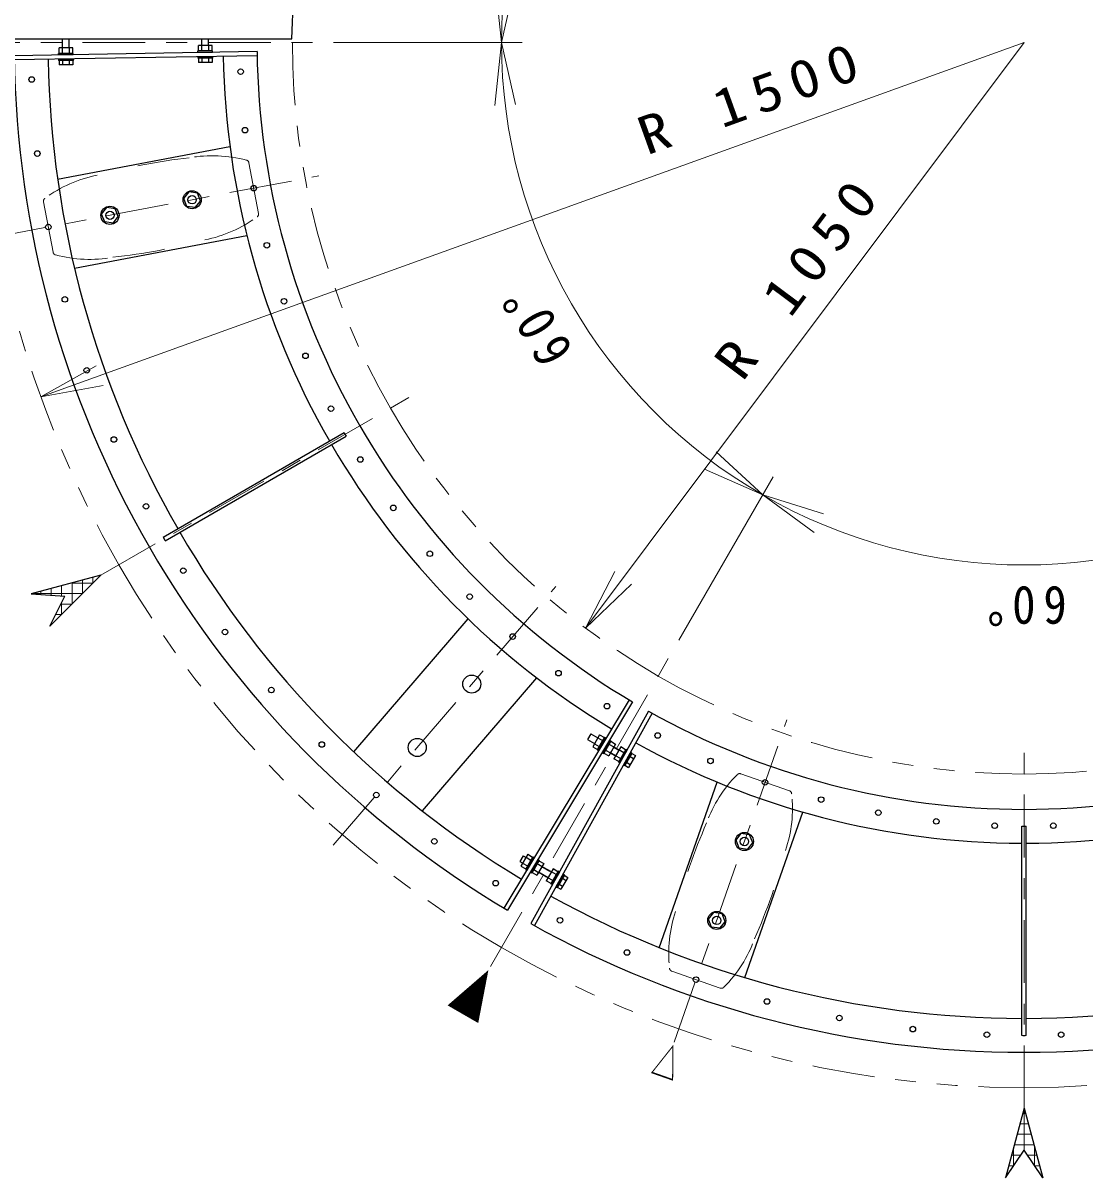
# Model space of a CAD drawing. Units: millimetres on the paper, scale 1:20. Extents: x -365 to 0, y -26 to 257.
# Drawn here: x -315.1 to -264.3, y 111.8 to 167 of the extents above; entities that cross this region are included whole.
import ezdxf
from ezdxf.enums import TextEntityAlignment as Align

# ---------------------------------------------------------------- set-up
doc = ezdxf.new("R2010")
doc.units = ezdxf.units.MM
for name, pattern in [('USER1', [4.5, 2.5, -2]), ('USER2', [6, 3, -1, 1, -1]), ('USER3', [8, 3, -1, 1, -1, 1, -1])]:
    doc.linetypes.add(name, pattern=pattern)
doc.layers.add('LY_1', color=7, linetype='Continuous', lineweight=25)
doc.styles.add('ＭＳ ゴシック', font='')
doc.styles.get('ＭＳ ゴシック').set_extended_font_data('MS Gothic')

# ---------------------------------------------------------------- blocks, each defined once
blk = doc.blocks.new('open_arrow')
at = {"color": 0, "linetype": 'Continuous', "lineweight": -2}
blk.add_lwpolyline([(7.5, 1.25), (0, 0), (7.5, -1.25)], dxfattribs=at)

msp = doc.modelspace()

# ---------------------------------------------------------------- linework, layer by layer
at = {"layer": 'LY_1'}
for p, q in [((-302.209, 166.293), (-302.124, 168.569)), ((-317.22, 166.293), (-302.209, 166.293)), ((-313.179, 165.862), (-313.179, 166.292)), ((-312.862, 165.862), (-312.862, 166.292)), ((-306.514, 165.978), (-306.514, 166.294)), ((-306.196, 165.978), (-306.196, 166.294)), ((-312.694, 165.862), (-313.347, 165.862)), ((-313.347, 165.595), (-313.347, 165.862)), ((-313.184, 165.595), (-313.184, 165.862)), ((-312.857, 165.595), (-312.857, 165.862)), ((-312.694, 165.595), (-312.694, 165.862)), ((-306.682, 165.711), (-306.682, 165.978)), ((-306.028, 165.978), (-306.682, 165.978)), ((-306.518, 165.711), (-306.518, 165.978)), ((-306.192, 165.711), (-306.192, 165.978)), ((-306.028, 165.711), (-306.028, 165.978)), ((-303.879, 165.683), (-315.497, 165.481)), ((-303.876, 165.483), (-315.494, 165.281)), ((-312.674, 165.318), (-313.374, 165.318)), ((-313.374, 165.318), (-313.374, 165.251)), ((-312.674, 165.251), (-313.374, 165.251)), ((-312.671, 165.595), (-313.371, 165.595)), ((-313.371, 165.529), (-313.371, 165.595)), ((-312.671, 165.529), (-313.371, 165.529)), ((-313.351, 165.251), (-313.351, 165.051)), ((-313.187, 165.251), (-313.187, 165.051)), ((-312.861, 165.251), (-312.861, 165.051)), ((-312.697, 165.251), (-312.697, 165.051)), ((-312.674, 165.318), (-312.674, 165.251)), ((-312.671, 165.529), (-312.671, 165.595)), ((-306.708, 165.434), (-306.708, 165.367)), ((-306.008, 165.434), (-306.708, 165.434)), ((-306.008, 165.367), (-306.708, 165.367)), ((-306.705, 165.645), (-306.705, 165.711)), ((-306.005, 165.711), (-306.705, 165.711)), ((-306.005, 165.645), (-306.705, 165.645)), ((-306.685, 165.367), (-306.685, 165.167)), ((-306.522, 165.367), (-306.522, 165.167)), ((-306.195, 165.367), (-306.195, 165.167)), ((-306.032, 165.367), (-306.032, 165.167)), ((-306.008, 165.434), (-306.008, 165.367)), ((-306.005, 165.645), (-306.005, 165.711)), ((-312.697, 165.051), (-313.351, 165.051)), ((-306.032, 165.167), (-306.685, 165.167)), ((-313.42, 159.58), (-305.176, 161.14)), ((-307.385, 158.653), (-307.133, 158.969)), ((-307.237, 158.277), (-307.385, 158.653)), ((-306.733, 158.909), (-307.133, 158.969)), ((-306.585, 158.533), (-306.733, 158.909)), ((-311.315, 157.909), (-311.063, 158.225)), ((-310.663, 158.165), (-311.063, 158.225)), ((-310.516, 157.789), (-310.663, 158.165)), ((-306.837, 158.217), (-307.237, 158.277)), ((-306.837, 158.217), (-306.585, 158.533)), ((-311.167, 157.533), (-311.315, 157.909)), ((-310.768, 157.473), (-311.167, 157.533)), ((-310.768, 157.473), (-310.516, 157.789)), ((-312.615, 155.323), (-304.37, 156.883)), ((-308.377, 142.459), (-299.717, 147.459)), ((-308.277, 142.286), (-299.617, 147.286)), ((-311.346, 140.63), (-314.679, 139.736)), ((-311.346, 140.63), (-313.786, 138.19)), ((-314.679, 139.736), (-313.078, 139.63)), ((-313.786, 138.19), (-313.078, 139.63)), ((-299.256, 132.184), (-293.783, 138.544)), ((-295.971, 129.358), (-290.498, 135.718)), ((-286.087, 134.673), (-292.071, 124.712)), ((-285.915, 134.57), (-291.9, 124.609)), ((-285.154, 134.131), (-290.788, 123.968)), ((-284.98, 134.033), (-290.614, 123.87)), ((-287.918, 133.046), (-288.076, 132.771)), ((-288.076, 132.771), (-287.739, 132.576)), ((-287.918, 133.046), (-287.58, 132.851)), ((-287.496, 132.997), (-287.823, 132.431)), ((-287.254, 132.884), (-287.604, 132.277)), ((-287.578, 132.855), (-287.347, 132.722)), ((-287.196, 132.85), (-287.546, 132.244)), ((-287.496, 132.997), (-287.265, 132.863)), ((-287.009, 132.746), (-287.359, 132.14)), ((-286.952, 132.713), (-287.302, 132.107)), ((-287.254, 132.884), (-287.196, 132.85)), ((-287.009, 132.746), (-286.952, 132.713)), ((-286.963, 132.693), (-286.732, 132.559)), ((-287.823, 132.431), (-287.592, 132.298)), ((-287.741, 132.572), (-287.51, 132.439)), ((-287.604, 132.277), (-287.546, 132.244)), ((-287.359, 132.14), (-287.302, 132.107)), ((-287.29, 132.127), (-287.059, 131.993)), ((-287.208, 132.268), (-286.977, 132.135)), ((-286.732, 132.559), (-287.059, 131.993)), ((-287.045, 132.551), (-286.814, 132.418)), ((-286.727, 131.996), (-287.001, 132.154)), ((-286.975, 132.139), (-286.701, 131.981)), ((-286.569, 132.271), (-286.842, 132.429)), ((-286.816, 132.414), (-286.543, 132.256)), ((-286.485, 132.416), (-286.811, 131.85)), ((-286.242, 132.303), (-286.592, 131.697)), ((-286.335, 132.142), (-286.566, 132.275)), ((-286.184, 132.27), (-286.534, 131.664)), ((-286.254, 132.283), (-286.485, 132.416)), ((-286.003, 132.162), (-286.353, 131.556)), ((-285.946, 132.128), (-286.296, 131.522)), ((-286.184, 132.27), (-286.242, 132.303)), ((-286.003, 132.162), (-285.946, 132.128)), ((-285.957, 132.108), (-285.784, 132.008)), ((-286.58, 131.717), (-286.811, 131.85)), ((-286.499, 131.859), (-286.73, 131.992)), ((-286.534, 131.664), (-286.592, 131.697)), ((-286.353, 131.556), (-286.296, 131.522)), ((-286.284, 131.542), (-286.111, 131.442)), ((-286.202, 131.684), (-286.029, 131.584)), ((-285.784, 132.008), (-286.111, 131.442)), ((-286.039, 131.967), (-285.866, 131.867)), ((-284.64, 122.816), (-281.869, 130.736)), ((-280.55, 121.385), (-277.779, 129.305)), ((-280.967, 127.955), (-280.715, 128.271)), ((-280.316, 128.211), (-280.715, 128.272)), ((-280.168, 127.835), (-280.315, 128.211)), ((-267.291, 118.623), (-267.291, 128.623)), ((-267.091, 118.623), (-267.091, 128.623)), ((-280.819, 127.579), (-280.967, 127.956)), ((-280.42, 127.519), (-280.168, 127.835)), ((-291.15, 127.215), (-291.309, 126.94)), ((-290.93, 127.282), (-291.256, 126.716)), ((-291.15, 127.215), (-291.014, 127.137)), ((-290.687, 127.169), (-291.037, 126.563)), ((-291.011, 127.141), (-290.78, 127.007)), ((-290.629, 127.136), (-290.979, 126.529)), ((-290.93, 127.282), (-290.699, 127.149)), ((-290.687, 127.169), (-290.629, 127.136)), ((-280.42, 127.519), (-280.819, 127.579)), ((-291.309, 126.94), (-291.172, 126.862)), ((-291.256, 126.716), (-291.025, 126.583)), ((-291.175, 126.858), (-290.944, 126.724)), ((-291.037, 126.563), (-290.979, 126.529)), ((-290.443, 127.032), (-290.793, 126.425)), ((-290.385, 126.998), (-290.735, 126.392)), ((-290.642, 126.554), (-290.411, 126.42)), ((-290.166, 126.845), (-290.492, 126.279)), ((-290.478, 126.837), (-290.247, 126.703)), ((-290.443, 127.032), (-290.385, 126.998)), ((-290.397, 126.978), (-290.166, 126.845)), ((-290.25, 126.699), (-289.877, 126.484)), ((-289.801, 126.44), (-290.173, 126.655)), ((-289.717, 126.586), (-290.044, 126.02)), ((-289.486, 126.452), (-289.717, 126.586)), ((-290.793, 126.425), (-290.735, 126.392)), ((-290.723, 126.412), (-290.492, 126.279)), ((-290.408, 126.424), (-290.036, 126.21)), ((-289.96, 126.165), (-290.332, 126.38)), ((-289.813, 125.886), (-290.044, 126.02)), ((-289.731, 126.028), (-289.962, 126.161)), ((-289.474, 126.472), (-289.824, 125.866)), ((-289.568, 126.311), (-289.799, 126.444)), ((-289.417, 126.439), (-289.767, 125.833)), ((-289.236, 126.331), (-289.586, 125.725)), ((-289.178, 126.298), (-289.528, 125.691)), ((-289.417, 126.439), (-289.474, 126.472)), ((-289.016, 126.177), (-289.343, 125.612)), ((-289.271, 126.136), (-289.098, 126.036)), ((-289.236, 126.331), (-289.178, 126.298)), ((-289.19, 126.277), (-289.016, 126.177)), ((-289.767, 125.833), (-289.824, 125.866)), ((-289.586, 125.725), (-289.528, 125.691)), ((-289.516, 125.712), (-289.343, 125.612)), ((-289.435, 125.853), (-289.261, 125.753)), ((-282.288, 124.18), (-282.036, 124.496)), ((-281.637, 124.436), (-282.036, 124.496)), ((-281.489, 124.06), (-281.637, 124.436)), ((-282.141, 123.804), (-282.288, 124.18)), ((-281.741, 123.744), (-282.141, 123.804)), ((-281.741, 123.743), (-281.489, 124.059)), ((-267.191, 115.137), (-268.084, 111.803)), ((-267.191, 115.137), (-266.298, 111.803)), ((-268.084, 111.803), (-267.191, 113.137)), ((-266.298, 111.803), (-267.191, 113.137))]:
    msp.add_line(p, q, dxfattribs=at)
at = {"layer": 'LY_1', "linetype": 'USER2', "lineweight": 13}
for p, q in [((-318.227, 166.121), (-301.215, 166.121)), ((-316.974, 156.703), (-300.926, 159.739)), ((-311.346, 140.63), (-296.097, 149.434)), ((-300.24, 127.719), (-289.586, 140.099)), ((-292.708, 121.923), (-284.202, 136.656)), ((-283.925, 118.299), (-278.531, 133.716)), ((-267.191, 115.137), (-267.191, 132.746))]:
    msp.add_line(p, q, dxfattribs=at)
at = {"layer": 'LY_1', "lineweight": 13}
for p, q in [((-267.191, 166.123), (-314.228, 149.167)), ((-300.215, 166.119), (-291.191, 166.119)), ((-267.191, 166.123), (-288.163, 138.102)), ((-283.701, 137.521), (-279.189, 145.336)), ((-312.229, 139.747), (-312.229, 140.393)), ((-311.729, 140.247), (-311.729, 140.527)), ((-314.229, 139.706), (-314.229, 139.857)), ((-313.729, 139.673), (-313.729, 139.991)), ((-313.229, 139.64), (-313.229, 140.125)), ((-312.743, 140.255), (-311.72, 140.255)), ((-312.729, 139.247), (-312.729, 140.259)), ((-314.609, 139.755), (-312.22, 139.755)), ((-313.262, 139.255), (-312.72, 139.255)), ((-313.229, 138.747), (-313.229, 139.323)), ((-313.508, 138.755), (-313.22, 138.755)), ((-313.754, 138.255), (-313.72, 138.255)), ((-313.729, 138.247), (-313.729, 138.306)), ((-267.191, 113.137), (-267.191, 115.137)), ((-267.392, 114.388), (-266.991, 114.388)), ((-267.258, 114.888), (-267.125, 114.888)), ((-267.526, 113.888), (-266.857, 113.888)), ((-267.691, 112.39), (-267.691, 113.271)), ((-267.66, 113.388), (-266.723, 113.388)), ((-266.691, 112.39), (-266.691, 113.271)), ((-267.794, 112.888), (-267.358, 112.888)), ((-267.025, 112.888), (-266.589, 112.888)), ((-267.928, 112.388), (-267.693, 112.388)), ((-266.69, 112.388), (-266.455, 112.388)), ((-268.062, 111.888), (-268.027, 111.888)), ((-266.355, 111.888), (-266.321, 111.888))]:
    msp.add_line(p, q, dxfattribs=at)
at = {"layer": 'LY_1', "linetype": 'USER1', "lineweight": 13}
for p, q in [((-304.266, 160.359), (-303.809, 157.943)), ((-314.092, 158.5), (-313.634, 156.084)), ((-280.737, 131.133), (-278.416, 130.321)), ((-284.04, 121.694), (-281.719, 120.882))]:
    msp.add_line(p, q, dxfattribs=at)
at = {"layer": 'LY_1'}
for centre, radius in [((-304.665, 164.72), 0.133), ((-314.658, 164.347), 0.133), ((-304.455, 161.924), 0.133), ((-314.392, 160.804), 0.133), ((-304.037, 159.151), 0.133), ((-306.985, 158.593), 0.433), ((-306.985, 158.593), 0.2), ((-310.915, 157.849), 0.433), ((-310.915, 157.849), 0.2), ((-313.863, 157.292), 0.133), ((-303.413, 156.417), 0.133), ((-313.073, 153.829), 0.133), ((-302.587, 153.737), 0.133), ((-301.562, 151.127), 0.133), ((-312.026, 150.434), 0.133), ((-300.345, 148.6), 0.133), ((-310.728, 147.128), 0.133), ((-298.943, 146.171), 0.133), ((-309.187, 143.927), 0.133), ((-297.364, 143.854), 0.133), ((-295.615, 141.662), 0.133), ((-307.411, 140.851), 0.133), ((-293.708, 139.606), 0.133), ((-305.41, 137.916), 0.133), ((-291.652, 137.699), 0.133), ((-289.459, 135.95), 0.133), ((-293.609, 135.425), 0.433), ((-303.195, 135.139), 0.133), ((-287.142, 134.37), 0.133), ((-300.779, 132.535), 0.133), ((-296.218, 132.393), 0.433), ((-284.714, 132.968), 0.133), ((-282.187, 131.751), 0.133), ((-279.577, 130.727), 0.133), ((-298.175, 130.119), 0.133), ((-276.897, 129.9), 0.133), ((-274.163, 129.276), 0.133), ((-271.39, 128.858), 0.133), ((-268.593, 128.649), 0.133), ((-265.789, 128.649), 0.133), ((-280.567, 127.895), 0.433), ((-295.398, 127.904), 0.133), ((-280.567, 127.895), 0.2), ((-292.463, 125.903), 0.133), ((-281.889, 124.12), 0.433), ((-281.889, 124.12), 0.2), ((-289.386, 124.127), 0.133), ((-286.186, 122.586), 0.133), ((-282.879, 121.288), 0.133), ((-279.485, 120.241), 0.133), ((-276.022, 119.451), 0.133), ((-272.509, 118.921), 0.133), ((-268.967, 118.656), 0.133), ((-265.415, 118.656), 0.133)]:
    msp.add_circle(centre, radius, dxfattribs=at)
at = {"layer": 'LY_1', "lineweight": 13}
for centre, start, end in [((-267.193, 166.122), 120, 179.9999), ((-267.192, 166.121), 180, 239.9999), ((-267.19, 166.121), 240.0008, 299.9999)]:
    msp.add_arc(centre, 24.998, start, end, dxfattribs=at)
at = {"layer": 'LY_1', "linetype": 'USER3', "lineweight": 13}
for radius, start, end in [(50, 180, 210), (35, 180, 210), (35, 210, 240), (50, 210, 240), (35, 240, 270), (35, 270, 300), (50, 240, 270), (50, 270, 300)]:
    msp.add_arc((-267.191, 166.123), radius, start, end, dxfattribs=at)
at = {"layer": 'LY_1'}
for radius, start, end in [(48.31, 180.761, 210), (46.69, 180.9982, 209.8773), (38.31, 180.9982, 209.8504), (36.69, 180.6859, 210), (36.69, 210, 239.3141), (37.5, 209.8472, 210.1496), (38.31, 210.1496, 239.0017), (46.69, 210.1227, 239.0017), (47.5, 209.8793, 210.1206), (48.31, 210, 239.2389), (36.69, 240.6859, 270), (36.69, 270, 299.3141), (38.31, 240.9982, 269.8504), (38.31, 270.1496, 299.0018), (37.5, 269.8472, 270.1495), (46.69, 240.9982, 269.8773), (46.69, 270.1227, 299.0018), (48.31, 240.7611, 270), (48.31, 270, 299.2389), (47.5, 269.8794, 270.1206)]:
    msp.add_arc((-267.191, 166.123), radius, start, end, dxfattribs=at)
at = {"layer": 'LY_1', "linetype": 'USER1', "lineweight": 13}
for centre, radius, start, end in [((-303.754, 130.759), 30.033, 96.4338, 104.9948), ((-306.012, 154.346), 6.354, 75.1847, 100.0379), ((-304.43, 160.328), 0.167, 10.7143, 75.1847), ((-310.27, 153.54), 6.354, 101.3907, 126.2438), ((-313.928, 158.531), 0.167, 126.2438, 190.7143), ((-307.631, 162.902), 6.354, 281.3907, 306.2439), ((-303.973, 157.912), 0.167, 306.2439, 10.7143), ((-314.146, 185.684), 30.033, 276.4338, 284.9948), ((-313.471, 156.115), 0.167, 190.7143, 255.1848), ((-311.889, 162.097), 6.354, 255.1848, 280.0379), ((-276.403, 126.614), 6.354, 135.1848, 160.0379), ((-280.792, 130.976), 0.167, 70.7143, 135.1848), ((-284.622, 129.491), 6.354, 341.3907, 6.2439), ((-278.471, 130.164), 0.167, 6.2439, 70.7143), ((-254.847, 116.776), 30.033, 156.4338, 164.9948), ((-307.609, 135.239), 30.033, 336.4338, 344.9948), ((-277.834, 122.524), 6.354, 161.3907, 186.2439), ((-286.053, 125.401), 6.354, 315.1848, 340.0379), ((-283.985, 121.851), 0.167, 186.2439, 250.7143), ((-281.664, 121.039), 0.167, 250.7143, 315.1848)]:
    msp.add_arc(centre, radius, start, end, dxfattribs=at)

# ---------------------------------------------------------------- block references
at = {"layer": 'LY_1', "lineweight": 13, "xscale": 0.4, "yscale": 0.4}
for p, rotation in [((-292.191, 166.122), 86.6), ((-292.19, 166.121), 273.4), ((-314.228, 149.167), 19.8), ((-279.691, 144.472), 146.6), ((-279.689, 144.472), 333.4), ((-288.163, 138.102), 53.2)]:
    msp.add_blockref('open_arrow', p, dxfattribs=dict(at, rotation=rotation))

# ---------------------------------------------------------------- texts
at = {"layer": 'LY_1', "style": 'ＭＳ ゴシック', "width": 0.6}
for s, height, rotation, p in [('▼', 2.199, 150, (-293.46, 120.624)), ('▽', 1.466, 160.7, (-284.255, 117.355))]:
    msp.add_text(s, height=height, rotation=rotation, dxfattribs=at).set_placement(p, align=Align.MIDDLE_CENTER)
at = {"layer": 'LY_1', "char_height": 1.833, "attachment_point": 8, "style": 'ＭＳ ゴシック'}
for s, insert, rotation in [('\\T1.33;\\W1.15;R\\~1500', (-279.849, 162.623), 19.823), ('\\T1.33;\\W1.15;R\\~1050', (-277.212, 154.402), 53.187), ('\\T1.33;\\W0.9;60°', (-289.707, 153.122), 120), ('\\T1.33;\\W0.9;60°', (-267.19, 140.123), 180)]:
    msp.add_mtext(s, dxfattribs=dict(at, insert=insert, rotation=rotation))

doc.saveas('drawing.dxf')
